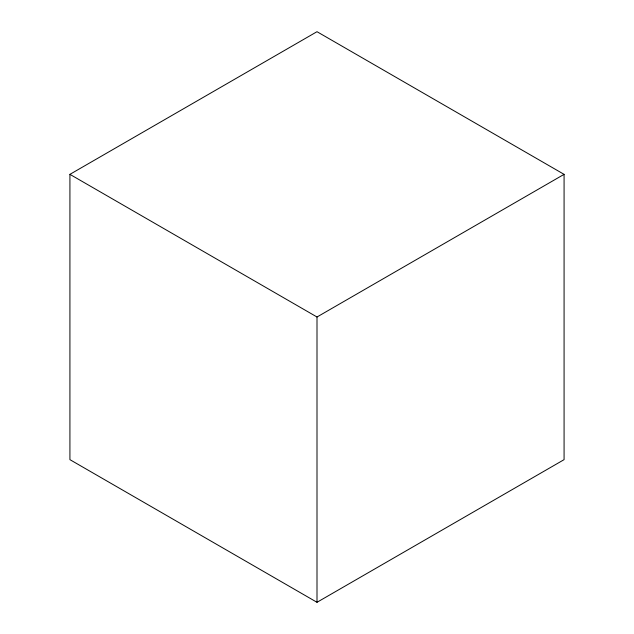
<?xml version="1.0" encoding="UTF-8"?>
<svg xmlns="http://www.w3.org/2000/svg" width="634" height="634" viewBox="0 0 634 634"><rect width="100%" height="100%" fill="white"/><g stroke="black" fill="none" stroke-linecap="round" stroke-linejoin="round"><path stroke-width="0.95" d="M69.922 174.35L317 31.7L564.078 174.35L564.078 459.65L317 602.3L69.922 459.65L69.922 174.35L317 317L564.078 174.35M317 317L317 602.3"/></g></svg>
